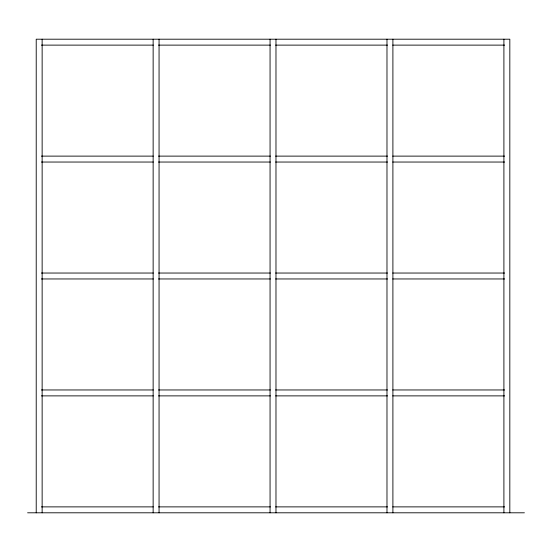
<?xml version="1.0" encoding="UTF-8"?>
<svg xmlns="http://www.w3.org/2000/svg" width="552" height="552" viewBox="0 0 552 552"><rect width="100%" height="100%" fill="white"/><g stroke="black" fill="none" stroke-linecap="round" stroke-linejoin="round"><path stroke-width="0.83" d="M41.379 45.119L153.325 45.119M158.493 45.119L270.439 45.119M275.6 45.119L387.545 45.119M392.713 45.119L504.659 45.119M41.379 156.119L153.325 156.119M158.493 156.119L270.439 156.119M275.6 156.119L387.545 156.119M392.713 156.119L504.659 156.119M41.379 162.04L153.325 162.04M158.493 162.04L270.439 162.04M275.6 162.04L387.545 162.04M392.713 162.04L504.659 162.04M41.379 273.04L153.325 273.04M158.493 273.04L270.439 273.04M275.6 273.04L387.545 273.04M392.713 273.04L504.659 273.04M41.379 278.96L153.325 278.96M158.493 278.96L270.439 278.96M275.6 278.96L387.545 278.96M392.713 278.96L504.659 278.96M41.379 389.96L153.325 389.96M158.493 389.96L270.439 389.96M275.6 389.96L387.545 389.96M392.713 389.96L504.659 389.96M41.379 395.881L153.325 395.881M158.493 395.881L270.439 395.881M275.6 395.881L387.545 395.881M392.713 395.881L504.659 395.881M41.379 506.881L153.325 506.881M158.493 506.881L270.439 506.881M275.6 506.881L387.545 506.881M392.713 506.881L504.659 506.881M27.6 512.801L524.4 512.801M509.827 512.801L509.827 39.199L36.218 39.199L36.218 512.801M503.907 39.199L503.907 512.801M392.9 39.199L392.9 512.801M386.98 39.199L386.98 512.801M275.979 39.199L275.979 512.801M270.059 39.199L270.059 512.801M159.059 39.199L159.059 512.801M153.139 39.199L153.139 512.801M42.138 39.199L42.138 512.801"/></g></svg>
